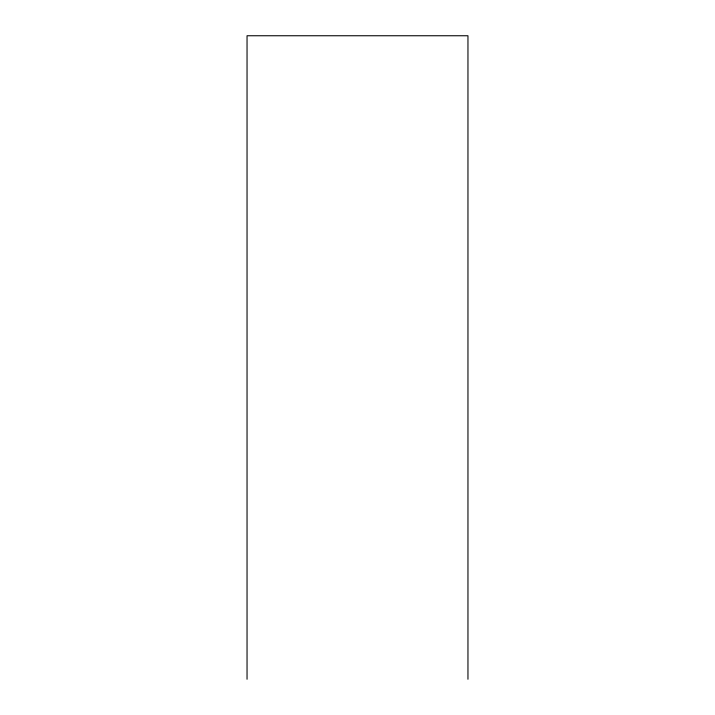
<?xml version="1.0" encoding="UTF-8"?>
<svg xmlns="http://www.w3.org/2000/svg" width="715" height="715" viewBox="0 0 715 715"><rect width="100%" height="100%" fill="white"/><g stroke="black" fill="none" stroke-linecap="round" stroke-linejoin="round"><path stroke-width="1.07" d="M467.959 679.25L467.959 35.75L247.041 35.75L247.041 679.25"/></g></svg>
